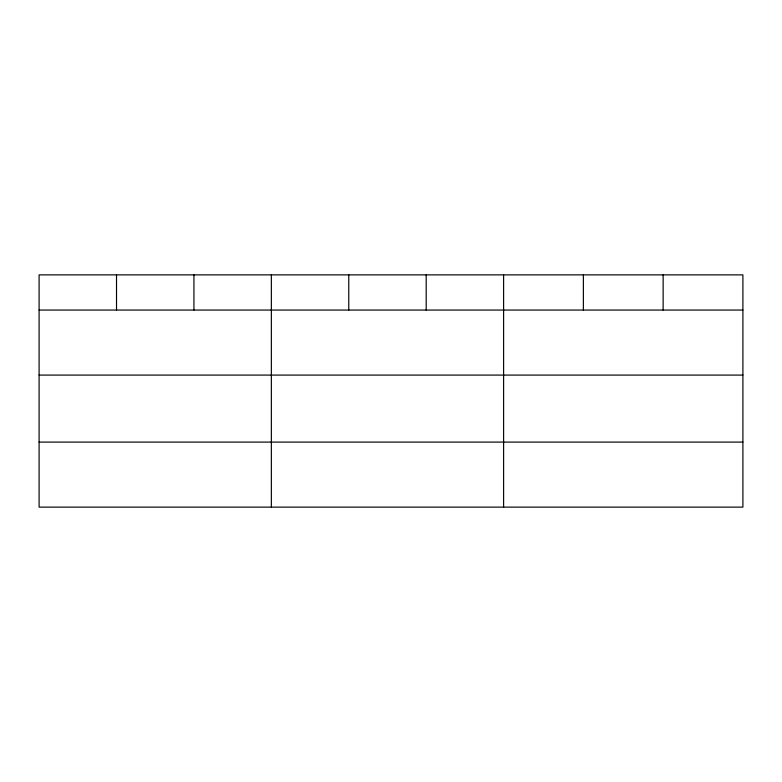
<?xml version="1.0" encoding="UTF-8"?>
<svg xmlns="http://www.w3.org/2000/svg" width="782" height="782" viewBox="0 0 782 782"><rect width="100%" height="100%" fill="white"/><g stroke="black" fill="none" stroke-linecap="round" stroke-linejoin="round"><path stroke-width="1.17" d="M742.9 375.086L742.9 274.873L39.1 274.873L39.1 507.127L742.9 507.127L742.9 375.086L39.1 375.086M39.1 310.053L742.9 310.053M39.1 442.094L742.9 442.094M663.136 274.873L663.136 310.053M583.372 274.873L583.372 310.053M503.608 274.873L503.608 507.127M426.19 274.873L426.19 310.053M348.772 274.873L348.772 310.053M271.354 274.873L271.354 507.127M193.936 274.873L193.936 310.053M116.518 274.873L116.518 310.053"/></g></svg>
